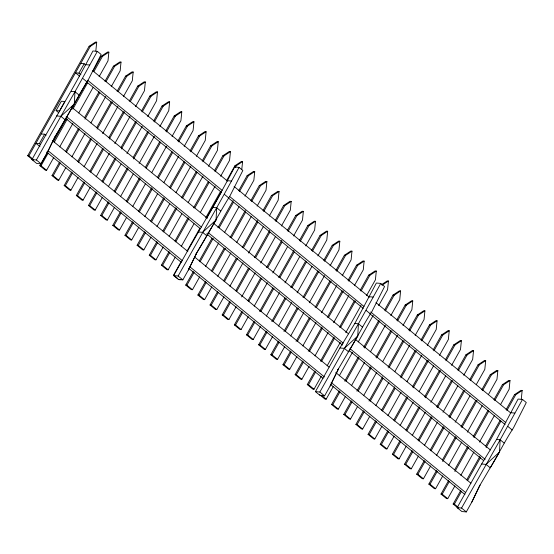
<?xml version="1.0" encoding="UTF-8"?>
<svg xmlns="http://www.w3.org/2000/svg" width="554" height="554" viewBox="0 0 554 554"><rect width="100%" height="100%" fill="white"/><g stroke="black" fill="none" stroke-linecap="round" stroke-linejoin="round"><path stroke-width="0.83" d="M74.305 104.007L74.977 91.722L97.338 51.363L101.126 54.465L88.328 79.728C76.632 98.48 66.556 118.175 54.929 136.997L54.07 138.355L74.305 104.007L60.885 116.319L36.391 159.974L31.959 159.587C52.055 123.223 73.772 87.851 92.906 50.975L97.338 51.363M195.797 254.376L216.032 220.035L216.704 207.75L239.065 167.391L242.846 170.487L230.055 195.749C218.352 214.502 208.283 234.197 196.656 253.019L188.388 269.999L182.848 279.874L178.423 279.486L173.686 275.608C193.775 239.245 215.492 203.879 234.633 167.003L239.065 167.391M337.524 370.397L357.759 336.056L358.431 323.771L380.785 283.413L384.573 286.515L371.782 311.777C363.299 324.699 356.61 338.626 348.521 351.797L344.339 348.369L339.907 347.981L315.413 391.636L320.15 395.514L324.575 395.895L330.115 386.027L338.383 369.04L330.115 386.027M479.681 485.692L499.486 452.078L500.158 439.8L522.512 399.434L526.3 402.536L513.51 427.799C505.026 440.728 498.33 454.647 490.248 467.818L486.066 464.391L481.634 464.01L457.14 507.658L461.877 511.536L466.302 511.924L471.842 502.049L480.11 485.069M95.835 50.926L96.708 42.18L95.503 42.076L89.104 46.294L27.7 155.716L33.226 160.245M92.788 71.341L101.257 56.245L107.663 52.028L108.861 52.131L107.988 60.878L99.097 76.722M104.948 81.293L113.418 66.196L119.816 61.979L121.014 62.083L120.149 70.829L111.25 86.673M117.102 91.244L125.571 76.147L131.97 71.93L133.175 72.034L132.302 80.78L123.41 96.625M129.255 101.195L137.724 86.099L144.13 81.881L145.328 81.992L144.456 90.731L135.564 106.576M141.415 111.146L149.885 96.05L156.283 91.832L157.481 91.943L156.616 100.683L147.717 116.527M153.569 121.097L162.038 106.001L168.437 101.784L169.642 101.894L168.769 110.634L159.877 126.478M165.729 131.049L174.198 115.952L180.597 111.735L181.795 111.846L180.923 120.585L172.031 136.429M177.882 141L186.352 125.903L192.75 121.686L193.955 121.797L193.083 130.536L184.184 146.381M190.036 150.951L198.505 135.855L204.904 131.637L206.109 131.748L205.236 140.487L196.345 156.332M202.196 160.902L210.665 145.806L217.064 141.595L218.262 141.699L217.39 150.439L208.498 166.283M214.35 170.854L222.819 155.757L229.218 151.547L230.422 151.651L229.55 160.39L220.651 176.234M241.779 169.545L242.576 161.602L241.371 161.498L234.972 165.708L226.503 180.805M238.663 190.756L247.132 175.66L253.531 171.449L254.729 171.553L253.857 180.292L244.965 196.137M250.817 200.707L259.286 185.611L265.685 181.4L266.889 181.504L266.017 190.244L257.125 206.088M262.97 210.659L271.439 195.562L277.845 191.352L279.043 191.455L278.17 200.195L269.279 216.046M275.13 220.61L283.6 205.52L289.998 201.303L291.196 201.407L290.324 210.146L281.432 225.997M287.284 230.561L295.753 215.471L302.152 211.254L303.357 211.358L302.484 220.097L293.592 235.949M299.437 240.512L307.906 225.423L314.312 221.205L315.51 221.309L314.637 230.048L305.746 245.9M311.597 250.463L320.067 235.374L326.465 231.157L327.663 231.26L326.798 240L317.899 255.851M323.751 260.415L332.22 245.325L338.619 241.108L339.824 241.212L338.951 249.951L330.059 265.802M335.904 270.366L344.38 255.276L350.779 251.059L351.977 251.163L351.104 259.902L342.213 275.753M348.064 280.317L356.534 265.228L362.932 261.01L364.13 261.114L363.265 269.853L354.366 285.705M360.218 290.268L368.687 275.179L375.086 270.961L376.291 271.065L375.418 279.805L366.526 295.656M381.554 284.659L387.246 280.913L388.444 281.017L387.571 289.756L378.68 305.607M384.531 310.171L393.001 295.081L399.399 290.864L400.604 290.968L399.732 299.707L390.833 315.558M396.685 320.122L405.154 305.032L411.553 300.815L412.758 300.919L411.885 309.658L402.993 325.51M408.845 330.073L417.314 314.984L423.713 310.766L424.911 310.87L424.039 319.61L415.147 335.461M420.998 340.024L429.468 324.935L435.866 320.718L437.071 320.821L436.199 329.561L427.307 345.412M433.152 349.976L441.621 334.886L448.02 330.669L449.225 330.773L448.352 339.512L439.461 355.363M445.312 359.927L453.781 344.837L460.18 340.62L461.378 340.724L460.506 349.463L451.614 365.315M457.466 369.878L465.935 354.789L472.333 350.571L473.538 350.675L472.666 359.414L463.774 375.266M469.619 379.829L478.088 364.74L484.494 360.522L485.692 360.626L484.819 369.366L476.35 384.462M481.779 389.781L490.248 374.691L496.647 370.474L497.845 370.578L496.973 379.324L488.503 394.413M493.933 399.732L502.402 384.642L508.801 380.425L510.005 380.529L509.133 389.275L500.664 404.365M521.286 399.226L522.159 390.48L520.961 390.376L514.555 394.593L506.086 409.683M31.959 159.587L36.696 163.465L41.121 163.852L46.668 153.977L53.703 139.13M471.842 502.049L479.252 486.426M46.668 153.977L54.929 136.997M188.388 269.999L196.656 253.019M339.907 347.981L354.823 323.46L376.36 283.025L380.785 283.413M481.634 464.01L496.55 439.481L518.087 399.053L522.512 399.434M27.7 155.716L28.898 155.819L90.309 46.398L96.708 42.18M56.079 110.592L61.342 101.223L64.783 101.52L59.527 110.89L56.079 110.592L58.759 112.781M39.943 146.588L35.927 143.299L39.369 143.604L44.632 134.234L45.968 135.328M79.492 76.106L75.483 72.816L78.924 73.121L84.18 63.752L85.517 64.846M53.786 157.468L46.584 170.3L45.386 170.196L39.853 165.667L47.055 152.842M53.406 141.519L66.113 118.881M72.463 107.559L86.86 81.902M39.853 165.667L41.058 165.771L48.253 152.946M54.188 142.378L67.311 118.985M72.816 109.173L87.643 82.761M93.993 71.445L102.462 56.349L108.861 52.131M59.714 146.907L72.844 123.507M78.772 112.947L93.169 87.29M65.94 167.419L58.738 180.251L57.54 180.147L52.014 175.618L59.631 162.038M65.566 151.471L78.266 128.833M84.617 117.51L99.021 91.853M52.014 175.618L53.212 175.722L60.414 162.897M66.341 152.329L79.471 128.937M84.977 119.124L99.796 92.712M106.146 81.396L114.616 66.3L121.014 62.083M71.868 156.858L84.997 133.459M90.925 122.898L105.745 96.486M78.093 177.37L70.898 190.202L69.693 190.098L64.167 185.569L71.791 171.989M77.719 161.422L90.42 138.784M96.777 127.462L111.174 101.804M64.167 185.569L65.372 185.673L72.567 172.848M78.495 162.28L91.625 138.888M97.13 129.075L112.372 101.908M118.307 91.348L126.776 76.251L133.175 72.034M84.028 166.809L97.151 143.41M102.656 133.604L117.905 106.437M90.254 187.321L83.052 200.153L81.853 200.049L76.32 195.52L83.945 181.941M89.873 171.373L102.58 148.735M108.93 137.413L123.327 111.756M76.32 195.52L77.525 195.624L84.72 182.799M90.655 172.232L103.778 148.839M109.283 139.026L124.532 111.86M130.46 101.299L138.929 86.202L145.328 81.992M96.181 176.761L109.311 153.361M114.817 143.555L130.058 116.388M102.407 197.272L95.205 210.104L94.007 210.001L88.481 205.472L96.105 191.892M102.033 181.324L115.156 157.932M121.084 147.364L135.488 121.707M88.481 205.472L89.679 205.576L96.881 192.75M102.809 182.183L115.938 158.79M121.444 148.978L136.686 121.811M142.191 112.005L151.083 96.154L157.481 91.943M108.335 186.712L121.042 164.067M126.97 153.506L142.212 126.34M114.56 207.224L107.365 220.056L106.16 219.952L100.634 215.423L108.259 201.843M114.186 191.275L127.316 167.883M133.244 157.315L147.641 131.658M100.634 215.423L101.839 215.527L109.034 202.702M114.962 192.134L128.092 168.741M133.597 158.929L148.846 131.762M154.344 121.956L163.243 106.105L169.642 101.894M120.495 196.663L133.195 174.025M139.123 163.458L154.372 136.291M126.721 217.175L119.519 230.007L118.321 229.903L112.787 225.374L120.412 211.794M126.34 201.227L139.47 177.834M145.397 167.266L159.794 141.609M112.787 225.374L113.992 225.478L121.194 212.653M127.122 202.085L140.245 178.693M146.18 168.125L160.577 142.468M166.505 131.907L175.396 116.056L181.795 111.846M132.648 206.614L145.349 183.976M151.706 172.654L166.525 146.242M138.874 227.126L131.679 239.958L130.474 239.854L124.948 235.325L132.572 221.745M138.5 211.178L151.623 187.785M157.558 177.218L171.955 151.561M124.948 235.325L126.146 235.429L133.348 222.604M139.276 212.037L152.405 188.644M158.333 178.083L172.73 152.419M178.658 141.859L187.55 126.007L193.955 121.797M144.802 216.566L157.509 193.928M163.859 182.605L178.679 156.193M151.034 237.077L143.832 249.909L142.627 249.806L137.101 245.277L144.726 231.697M150.653 221.129L163.783 197.736M169.711 187.169L184.108 161.512M137.101 245.277L138.306 245.38L145.501 232.555M151.429 221.988L164.559 198.595M170.487 188.035L184.884 162.37M190.818 151.81L199.71 135.959L206.109 131.748M156.962 226.517L169.662 203.879M176.013 192.557L190.839 166.145M163.188 247.029L155.986 259.861L154.788 259.757L149.261 255.228L156.879 241.648M162.807 231.08L175.937 207.688M181.442 197.875L196.261 171.463M149.261 255.228L150.459 255.332L157.661 242.507M163.589 231.939L176.712 208.546M182.647 197.986L197.044 172.329M202.972 161.761L211.863 145.91L218.262 141.699M169.115 236.468L181.823 213.83M188.173 202.508L202.993 176.096M175.341 256.98L168.146 269.812L166.941 269.708L161.415 265.179L169.039 251.599M174.967 241.032L188.09 217.639M193.595 207.826L208.422 181.414M161.415 265.179L162.613 265.283L169.815 252.458M175.743 241.89L188.872 218.498M194.8 207.937L209.197 182.28M215.125 171.712L224.017 155.868L230.422 151.651M181.269 246.419L193.976 223.781M200.326 212.459L215.153 186.047M181.193 261.55L173.568 275.13L177.869 278.655M187.12 250.983L199.828 228.345M205.756 217.777L220.575 191.365M206.954 217.888L221.351 192.231L86.853 82.13M235.332 167.322L236.177 165.819L242.576 161.602M173.686 275.608L178.111 275.996L216.704 207.75L220.651 210.977M199.655 276.882L192.453 289.714L191.255 289.61L185.728 285.081L193.346 271.502M199.274 260.934L211.981 238.296M217.909 227.729L233.158 200.569M185.728 285.081L186.927 285.185L194.129 272.36M200.056 261.793L213.186 238.4M219.114 227.839L233.511 202.182M239.439 191.615L248.331 175.77L254.729 171.553M205.582 266.322L218.712 242.929M224.64 232.361L239.037 206.704M211.808 286.834L204.613 299.666L203.408 299.562L197.882 295.033L205.506 281.453M211.434 270.885L224.135 248.247M230.069 237.687L245.311 210.52M197.882 295.033L199.08 295.144L206.282 282.311M212.21 271.744L225.339 248.351M231.267 237.791L245.664 212.134M251.592 201.566L260.491 185.722L266.889 181.504M217.736 276.273L230.866 252.88M236.793 242.313L251.191 216.656M223.968 296.785L216.766 309.617L215.568 309.513L210.035 304.984L217.66 291.404M223.587 280.836L236.295 258.199M242.223 247.638L257.465 220.471M210.035 304.984L211.24 305.095L218.435 292.263M224.37 281.695L237.493 258.303M243.421 247.742L257.825 222.085M263.752 211.517L272.644 195.673L279.043 191.455M229.896 286.224L243.019 262.831M248.524 253.019L263.351 226.607M236.122 306.743L228.92 319.568L227.722 319.464L222.196 314.935L229.813 301.355M235.748 290.788L248.448 268.15M254.376 257.589L269.625 230.422M222.196 314.935L223.394 315.046L230.596 302.214M236.523 291.646L249.653 268.254M255.581 257.693L269.978 232.036M275.906 221.468L284.798 205.624L291.196 201.407M241.627 296.93L255.179 272.783M260.685 262.97L275.504 236.558M248.275 316.694L241.08 329.519L239.875 329.415L234.349 324.886L241.973 311.306M247.901 300.739L260.602 278.101M266.536 267.54L281.778 240.374M234.349 324.886L235.554 324.997L242.749 312.165M248.677 301.598L261.807 278.205M267.734 267.644L282.131 241.987M288.059 231.42L296.958 215.575L303.357 211.358M254.203 306.127L267.333 282.734M272.838 272.921L287.658 246.509M260.435 326.645L253.233 339.47L252.035 339.367L246.502 334.838L254.127 321.258M259.632 311.445L272.762 288.052M278.69 277.492L293.932 250.325M246.502 334.838L247.707 334.948L254.902 322.116M260.837 311.549L273.96 288.156M279.888 277.596L294.292 251.938M300.22 241.371L309.111 225.526L315.51 221.309M266.363 316.078L279.493 292.685M284.998 282.872L299.818 256.46M272.589 336.597L265.387 349.422L264.189 349.318L258.663 344.796L266.28 331.209M271.785 321.396L284.915 298.004M290.843 287.443L305.669 261.031M258.663 344.796L259.861 344.9L267.063 332.068M272.99 321.507L286.12 298.107M292.048 287.547L306.445 261.89M312.373 251.322L321.265 235.478L327.663 231.26M278.517 326.029L291.646 302.636M297.152 292.824L311.971 266.412M284.742 346.548L277.547 359.373L276.342 359.269L270.816 354.747L278.44 341.16M283.946 331.347L297.076 307.955M303.003 297.394L317.823 270.982M270.816 354.747L272.021 354.851L279.216 342.019M285.144 331.458L298.274 308.059M304.201 297.498L319.021 271.086M324.526 261.273L333.425 245.429L339.824 241.212M290.677 335.98L303.8 312.588M309.305 302.775L324.554 275.608M296.902 356.499L289.7 369.324L288.502 369.22L282.969 364.698L290.594 351.111M296.099 341.299L309.229 317.906M315.157 307.345L329.976 280.933M282.969 364.698L284.174 364.802L291.376 351.97M297.304 341.409L310.427 318.01M316.355 307.449L331.181 281.037M336.687 271.225L345.578 255.38L351.977 251.163M302.83 345.931L315.96 322.539M321.465 312.726L336.707 285.559M309.056 366.45L301.861 379.275L300.656 379.171L295.13 374.649L302.754 361.063M308.259 351.25L321.805 327.102M327.31 317.297L342.137 290.885M295.13 374.649L296.328 374.753L303.53 361.921M309.457 351.361L322.587 327.961M328.515 317.4L343.335 290.988M348.84 281.176L357.732 265.331L364.13 261.114M314.984 355.883L328.113 332.49M333.619 322.677L348.861 295.511M321.209 376.401L314.014 389.227L312.809 389.123L307.283 384.601L314.907 371.014M320.413 361.201L333.965 337.054M339.47 327.248L354.29 300.836M307.283 384.601L308.488 384.705L315.683 371.873M321.611 361.312L334.741 337.912M340.668 327.352L355.495 300.94M361 291.127L369.892 275.283L376.291 271.065M327.144 365.834L340.267 342.441M345.772 332.629L361.021 305.462M315.413 391.636L319.838 392.024L358.431 323.771L362.378 327.005M319.443 394.552L324.969 399.074L326.168 399.178L333.369 386.353M339.297 375.785L352.427 352.392M358.355 341.825L373.174 315.413M345.523 396.304L338.328 409.129L337.123 409.025L331.597 404.503L339.221 390.916M344.726 381.11L358.272 356.956M363.777 347.15L378.604 320.738M331.597 404.503L332.795 404.607L339.997 391.775M345.925 381.214L359.054 357.822M364.56 348.009L379.802 320.842M385.307 311.029L394.199 295.185L400.604 290.968M351.451 385.736L364.58 362.344M370.508 351.776L385.328 325.364M357.683 406.255L350.481 419.08L349.276 418.976L343.75 414.454L351.375 400.867M356.88 391.062L370.432 366.907M375.937 357.101L390.757 330.69M343.75 414.454L344.955 414.558L352.15 401.726M358.078 391.166L371.208 367.773M376.713 357.96L391.962 330.793M397.467 320.981L406.359 305.136L412.758 300.919M363.611 395.688L376.734 372.295M382.669 361.727L397.488 335.315M369.837 416.206L362.635 429.031L361.437 428.928L355.91 424.406L363.528 410.819M369.033 401.013L382.585 376.859M388.091 367.053L402.91 340.641M355.91 424.406L357.108 424.509L364.31 411.677M370.238 401.117L382.939 378.479M388.866 367.911L404.115 340.745M409.621 330.932L418.512 315.087L424.911 310.87M375.764 405.639L388.894 382.246M394.822 371.679L409.641 345.267M381.99 426.158L374.795 438.983L373.59 438.879L368.064 434.357L375.688 420.77M381.616 410.209L394.746 386.81M400.244 377.004L415.071 350.592M368.064 434.357L369.262 434.461L376.464 421.629M382.392 411.068L395.099 388.43M401.027 377.863L416.269 350.696M421.774 340.883L430.666 325.039L437.071 320.821M387.918 415.59L401.048 392.197M406.975 381.63L421.802 355.218M394.15 436.109L386.948 448.934L385.75 448.83L380.217 444.308L387.842 430.721M393.769 420.161L406.899 396.768M412.405 386.955L427.224 360.543M380.217 444.308L381.422 444.412L388.617 431.58M394.545 421.019L407.675 397.627M413.18 387.814L428.429 360.647M433.934 350.834L442.826 334.99L449.225 330.773M400.078 425.541L413.201 402.149M419.136 391.581L433.533 365.924M406.304 446.06L399.102 458.885L397.904 458.781L392.377 454.259L399.995 440.672M405.923 430.112L419.053 406.719M424.558 396.906L439.384 370.494M392.377 454.259L393.575 454.363L400.777 441.531M406.705 430.97L419.835 407.578M425.34 397.765L440.582 370.598M446.088 360.786L454.979 344.941L461.378 340.724M412.231 435.492L425.361 412.1M430.867 402.287L445.686 375.875M418.457 456.011L411.262 468.836L410.057 468.732L404.531 464.21L412.155 450.624M418.083 440.063L431.213 416.67M436.718 406.858L451.538 380.446M404.531 464.21L405.729 464.314L412.931 451.482M418.859 440.922L431.988 417.529M437.494 407.716L452.736 380.55M458.241 370.737L467.14 354.892L473.538 350.675M424.385 445.444L437.515 422.051M443.02 412.245L457.839 385.826M430.617 465.962L423.415 478.788L422.217 478.684L416.684 474.162L424.309 460.575M430.236 450.014L443.366 426.622M448.872 416.809L463.691 390.397M416.684 474.162L417.889 474.266L425.084 461.434M431.019 450.873L444.142 427.48M449.647 417.668L464.896 390.501M470.401 380.688L479.293 364.844L485.692 360.626M436.545 455.395L449.668 432.002M455.173 422.196L470 395.785M442.771 475.914L435.569 488.739L434.371 488.635L428.844 484.113L436.462 470.526M442.397 459.965L455.52 436.573M461.025 426.76L475.851 400.348M428.844 484.113L430.043 484.217L437.244 471.385M442.75 461.579L456.302 437.431M461.807 427.619L477.049 400.452M482.555 390.639L491.446 374.795L497.845 370.578M448.698 465.346L461.828 441.954M467.334 432.148L482.153 405.736M454.924 485.865L447.729 498.69L446.524 498.586L440.998 494.064L448.622 480.477M454.55 469.917L467.68 446.524M473.185 436.711L488.005 410.299M440.998 494.064L442.203 494.168L449.398 481.336M454.903 471.53L468.455 447.383M473.961 437.57L488.78 411.158M494.708 400.59L503.607 384.746L510.005 380.529M460.852 475.297L473.982 451.905M479.487 442.099L494.313 415.687M458.684 508.537L453.151 504.015L460.776 490.429M466.703 479.868L479.833 456.475M485.761 445.908L500.158 420.251M453.151 504.015L454.356 504.119L461.551 491.287M467.486 480.727L480.609 457.334M486.114 447.521L500.941 421.109M506.868 410.549L515.76 394.697L522.159 390.48M457.14 507.658L461.565 508.046L500.158 439.8L504.105 443.027M56.46 115.931L60.885 116.319L74.977 91.722L78.924 94.956M198.18 231.96L202.612 232.348L216.032 220.035M344.339 348.369L357.759 336.056M486.066 464.391L499.486 452.078M382.045 285.234L388.444 281.017M89.104 46.294L90.309 46.398M101.257 56.245L102.462 56.349M113.418 66.196L114.616 66.3M80.739 63.454L84.18 63.752M85.247 64.624L89.679 65.012M125.571 76.147L126.776 76.251M137.724 86.099L138.929 86.202M149.885 96.05L151.083 96.154M71.369 91.41L74.977 91.722M162.038 106.001L163.243 106.105M174.198 115.952L175.396 116.056M186.352 125.903L187.55 126.007M198.505 135.855L199.71 135.959M210.665 145.806L211.863 145.91M41.183 133.93L44.632 134.234M222.819 155.757L224.017 155.868M234.972 165.708L236.177 165.819M247.132 175.66L248.331 175.77M226.974 180.652L231.406 181.033M259.286 185.611L260.491 185.722M271.439 195.562L272.644 195.673M283.6 205.52L284.798 205.624M213.096 207.431L216.704 207.75M295.753 215.471L296.958 215.575M307.906 225.423L309.111 225.526M320.067 235.374L321.265 235.478M332.22 245.325L333.425 245.429M344.38 255.276L345.578 255.38M356.534 265.228L357.732 265.331M368.687 275.179L369.892 275.283M393.001 295.081L394.199 295.185M179.094 279.659L180.299 279.763M368.701 296.674L373.133 297.062M405.154 305.032L406.359 305.136M417.314 314.984L418.512 315.087M429.468 324.935L430.666 325.039M354.823 323.46L358.431 323.771M441.621 334.886L442.826 334.99M453.781 344.837L454.979 344.941M465.935 354.789L467.14 354.892M478.088 364.74L479.293 364.844M490.248 374.691L491.446 374.795M502.402 384.642L503.607 384.746M514.555 394.593L515.76 394.697M514.853 413.083L510.428 412.695L375.965 302.623M496.55 439.481L500.158 439.8M92.878 70.87L227.396 180.992M234.086 186.469L369.269 297.138M78.924 73.121L80.932 74.762M87.622 80.24L222.14 190.361M229.501 196.386L364.013 306.507M370.709 311.985L505.892 422.654M82.74 78.405L87.082 81.957M224.467 194.426L228.802 197.979M366.187 310.455L370.529 314.007M507.914 426.476L512.256 430.029M228.733 198.284L363.244 308.398M369.94 313.883L505.123 424.551M71.473 106.998L207.328 218.214M213.352 223.144L348.535 333.813M355.225 339.29L490.408 449.959M66.217 116.368L201.4 227.036M208.096 232.514L343.279 343.182M349.969 348.66L485.152 459.328M65.448 118.258L199.966 228.38M206.656 233.857L342.511 345.073M349.2 350.55L483.718 460.672M60.885 116.319L65.067 119.747M202.612 232.348L206.794 235.769M52.658 140.806L187.841 251.474M194.537 256.952L329.048 367.073M335.745 372.551L470.928 483.22M39.369 143.604L40.712 144.698M48.073 150.723L182.585 260.844M189.946 266.869L324.464 376.99M331.154 382.468L465.672 492.589M46.633 152.066L181.151 262.187M188.512 268.212L323.024 378.334M330.385 384.358L464.903 494.48M36.391 159.974L41.121 163.852M178.111 275.996L182.848 279.874M319.838 392.024L324.575 395.895M461.565 508.046L466.302 511.924M28.898 155.819L33.198 159.337M41.058 165.771L46.584 170.3M53.212 175.722L58.738 180.251M65.372 185.673L70.898 190.202M77.525 195.624L83.052 200.153M89.679 205.576L95.205 210.104M101.839 215.527L107.365 220.056M113.992 225.478L119.519 230.007M126.146 235.429L131.679 239.958M138.306 245.38L143.832 249.909M150.459 255.332L155.986 259.861M162.613 265.283L168.146 269.812M186.927 285.185L192.453 289.714M199.08 295.144L204.613 299.666M211.24 305.095L216.766 309.617M223.394 315.046L228.92 319.568M235.554 324.997L241.08 329.519M247.707 334.948L253.233 339.47M259.861 344.9L265.387 349.422M272.021 354.851L277.547 359.373M284.174 364.802L289.7 369.324M296.328 374.753L301.861 379.275M308.488 384.705L314.014 389.227M321.258 395.154L326.168 399.178M332.795 404.607L338.328 409.129M344.955 414.558L350.481 419.08M357.108 424.509L362.635 429.031M369.262 434.461L374.795 438.983M381.422 444.412L386.948 448.934M393.575 454.363L399.102 458.885M405.729 464.314L411.262 468.836M417.889 474.266L423.415 478.788M430.043 484.217L435.569 488.739M442.203 494.168L447.729 498.69M454.356 504.119L458.04 507.139"/></g></svg>
